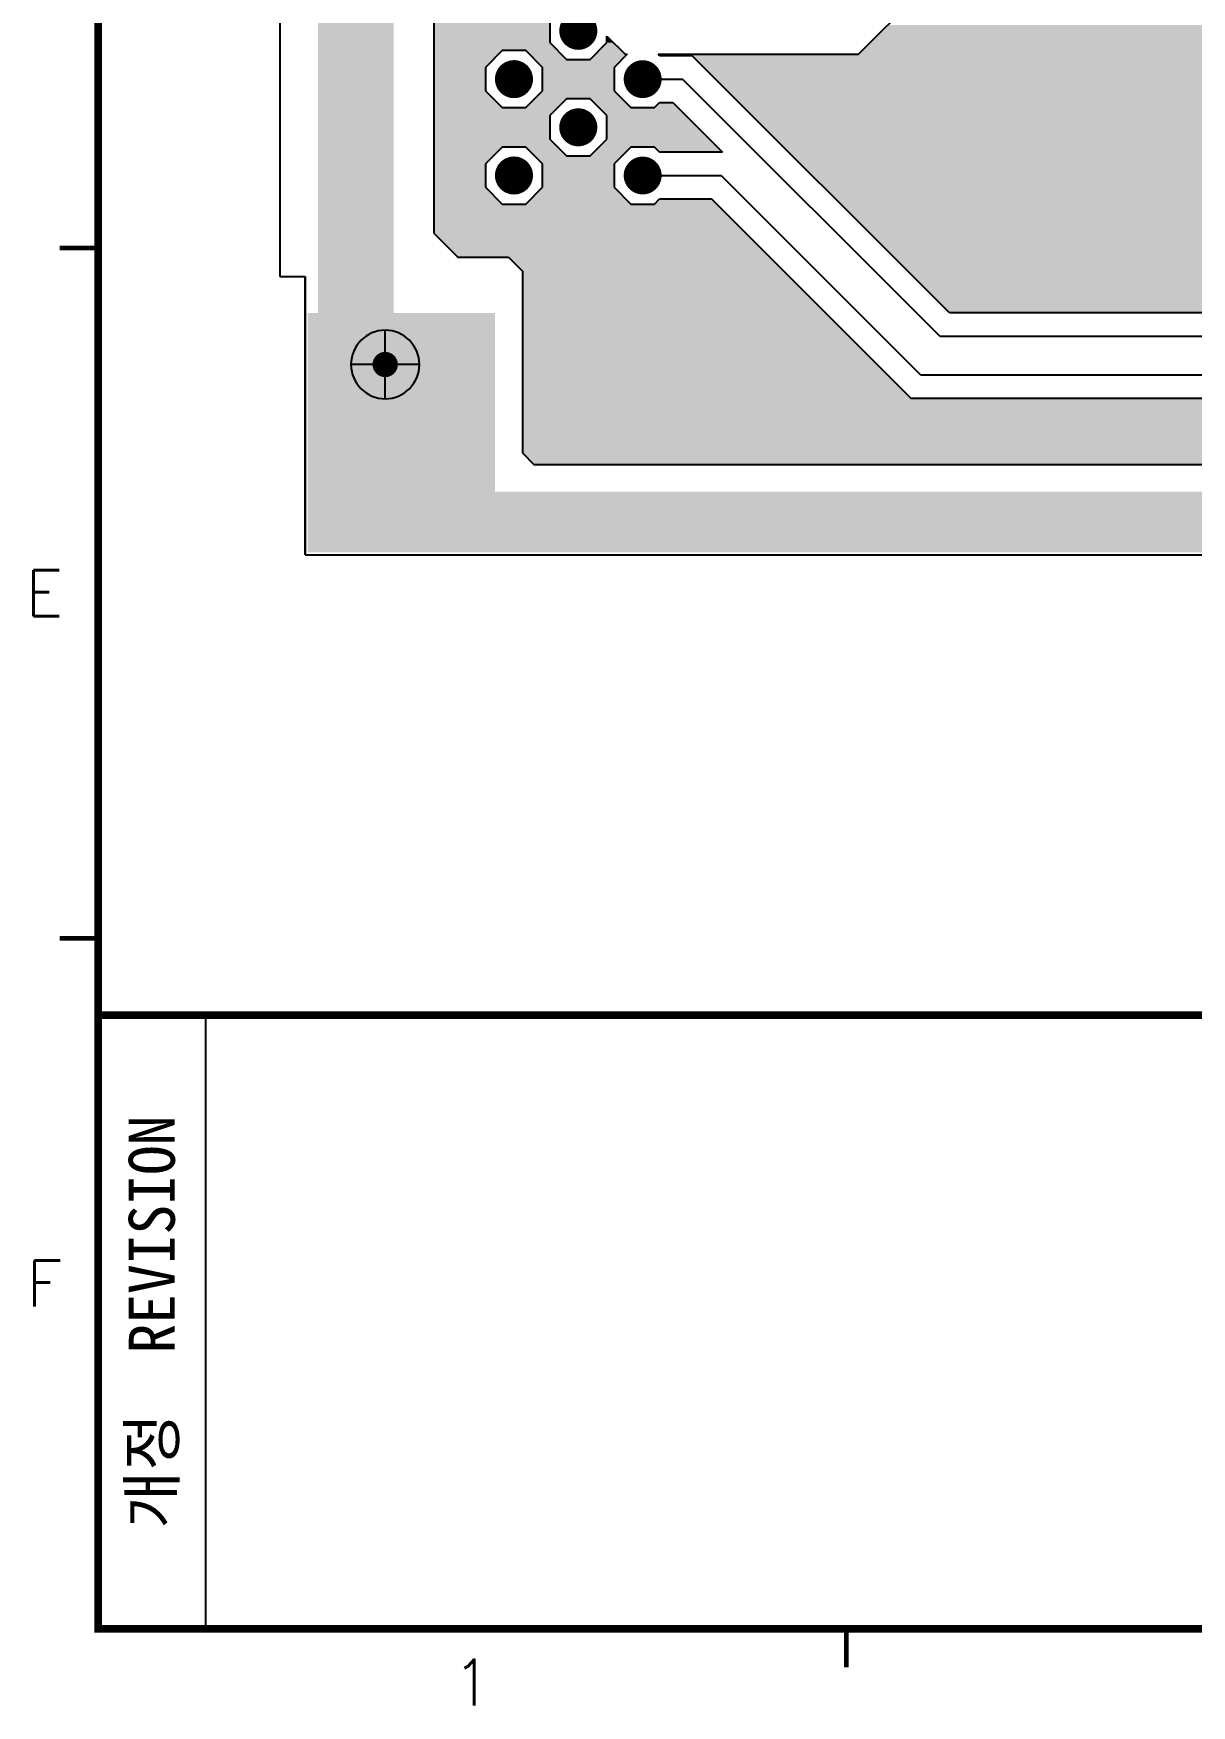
# Model space of a CAD drawing. Extents: x 295 to 953, y 10 to 290.
# Drawn here: x 487.8 to 563.2, y 10 to 119 of the extents above; entities that cross this region are included whole.
import ezdxf
from ezdxf.enums import TextEntityAlignment as Align

# ---------------------------------------------------------------- set-up
doc = ezdxf.new("R2010")
doc.units = 0
doc.header["$LTSCALE"] = 5
doc.header["$MEASUREMENT"] = 0
doc.layers.get('0').update_dxf_attribs({"linetype": 'CONTINUOUS', "lineweight": 25})
for name, color, linetype in [('L1-TOP_GBR', 7, 'CONTINUOUS'), ('SHEET', 3, 'CONTINUOUS'), ('문자', 4, 'CONTINUOUS'), ('테두리', 3, 'CONTINUOUS')]:
    doc.layers.add(name, color=color, linetype=linetype)
doc.styles.get("Standard").update_dxf_attribs({"font": 'simplex.shx'})
doc.styles.add('굴림체', font='')
doc.styles.get('굴림체').set_extended_font_data('GulimChe')

# ---------------------------------------------------------------- blocks, each defined once
blk = doc.blocks.new('C')
at = {"layer": 'SHEET'}
blk.add_line((22, 55), (22, 15), dxfattribs=at)
at = {"layer": '테두리'}
for points, const_width in [([(15, 285), (15, 15), (405, 15), (405, 285), (15, 285)], 0.5), ([(12.5, 105), (15, 105)], 0.3), ([(12.5, 60), (15, 60)], 0.3), ([(15, 55), (405, 55)], 0.5), ([(63.75, 12.5), (63.75, 15)], 0.3)]:
    blk.add_lwpolyline(points, dxfattribs=dict(at, const_width=const_width))
at = {"layer": '문자'}
for s, p in [('E', (11.5, 82.5)), ('F', (11.5, 37.5)), ('1', (39.38, 11.5))]:
    blk.add_text(s, height=3, dxfattribs=at).set_placement(p, align=Align.MIDDLE)
at = {"layer": '문자', "style": '굴림체'}
blk.add_text('개정  REVISION', height=3, rotation=90, dxfattribs=at).set_placement((18.5, 35), align=Align.MIDDLE_CENTER)

msp = doc.modelspace()

# ---------------------------------------------------------------- linework, layer by layer
msp.add_line((491.98, 15), (491.98, 15))
msp.add_line((491.98, 15), (491.98, 15))
for points, const_width in [([(522.65, 119.16, 1), (523.89, 119.16, 1)], 1.24), ([(518.46, 116.01, 1), (519.7, 116.01, 1)], 1.24), ([(526.85, 116.01, 1), (528.08, 116.01, 1)], 1.24), ([(522.65, 112.87, 1), (523.89, 112.87, 1)], 1.24), ([(518.46, 109.73, 1), (519.7, 109.73, 1)], 1.24), ([(526.85, 109.73, 1), (528.08, 109.73, 1)], 1.24), ([(510.28, 97.41, 1), (511.1, 97.41, 1)], 0.825)]:
    msp.add_lwpolyline(points, format="xyb", close=True, dxfattribs=dict(const_width=const_width))
at = {"layer": 'L1-TOP_GBR'}
for p, q in [((503.83, 231.85), (503.83, 103.15)), ((503.83, 231.85), (503.83, 103.15)), ((513.85, 230.86), (513.85, 105.97)), ((541.52, 117.63), (579.24, 155.35)), ((521.42, 119.92), (521.42, 118.39)), ((525.13, 118.82), (526.32, 117.63)), ((525.13, 118.39), (525.13, 118.82)), ((518.31, 117.87), (517.23, 116.78)), ((519.85, 117.87), (518.31, 117.87)), ((520.94, 116.78), (519.85, 117.87)), ((521.42, 118.39), (522.5, 117.3)), ((524.04, 117.3), (525.13, 118.39)), ((517.23, 116.78), (517.23, 115.24)), ((520.94, 115.24), (520.94, 116.78)), ((522.5, 117.3), (524.04, 117.3)), ((526.46, 117.63), (525.61, 116.78)), ((525.61, 116.78), (525.61, 115.24)), ((526.32, 117.63), (526.46, 117.63)), ((528.47, 117.63), (541.52, 117.63)), ((528.56, 117.54), (528.47, 117.63)), ((530.69, 117.54), (528.56, 117.54)), ((547.45, 100.78), (530.69, 117.54)), ((527.46, 116.01), (530.06, 116.01)), ((546.82, 99.25), (530.06, 116.01)), ((517.23, 115.24), (518.31, 114.16)), ((519.85, 114.16), (520.94, 115.24)), ((522.5, 114.72), (521.42, 113.64)), ((524.04, 114.72), (522.5, 114.72)), ((525.13, 113.64), (524.04, 114.72)), ((525.61, 115.24), (526.69, 114.16)), ((528.23, 114.16), (528.56, 114.49)), ((528.56, 114.49), (529.43, 114.49)), ((529.43, 114.49), (532.66, 111.25)), ((518.31, 114.16), (519.85, 114.16)), ((521.42, 113.64), (521.42, 112.1)), ((525.13, 112.1), (525.13, 113.64)), ((526.69, 114.16), (528.23, 114.16)), ((518.31, 111.58), (517.23, 110.49)), ((519.85, 111.58), (518.31, 111.58)), ((520.94, 110.49), (519.85, 111.58)), ((521.42, 112.1), (522.5, 111.01)), ((524.04, 111.01), (525.13, 112.1)), ((526.69, 111.58), (525.61, 110.49)), ((528.23, 111.58), (526.69, 111.58)), ((528.56, 111.25), (528.23, 111.58)), ((532.66, 111.25), (528.56, 111.25)), ((517.23, 110.49), (517.23, 108.96)), ((520.94, 108.96), (520.94, 110.49)), ((522.5, 111.01), (524.04, 111.01)), ((525.61, 110.49), (525.61, 108.96)), ((527.46, 109.73), (532.57, 109.73)), ((545.56, 96.73), (532.57, 109.73)), ((517.23, 108.96), (518.31, 107.87)), ((519.85, 107.87), (520.94, 108.96)), ((525.61, 108.96), (526.69, 107.87)), ((528.23, 107.87), (528.56, 108.2)), ((528.56, 108.2), (531.94, 108.2)), ((531.94, 108.2), (544.93, 95.21)), ((518.31, 107.87), (519.85, 107.87)), ((526.69, 107.87), (528.23, 107.87)), ((513.85, 105.97), (515.43, 104.4)), ((515.43, 104.4), (518.73, 104.4)), ((518.73, 104.4), (519.63, 103.5)), ((503.83, 103.15), (505.48, 103.15)), ((505.48, 85), (505.48, 103.15)), ((505.48, 103.15), (505.48, 85)), ((519.63, 103.5), (519.63, 91.65)), ((830, 100.78), (547.45, 100.78)), ((510.69, 95.18), (510.69, 99.64)), ((546.82, 99.25), (830.63, 99.25)), ((512.92, 97.41), (508.46, 97.41)), ((545.56, 96.73), (831.89, 96.73)), ((544.93, 95.21), (832.52, 95.21)), ((519.63, 91.65), (520.38, 90.9)), ((520.38, 90.9), (860.59, 90.9)), ((505.48, 85), (865.18, 85))]:
    msp.add_line(p, q, dxfattribs=at)
for start, end in [(0, 180), (180, 0)]:
    msp.add_arc((510.69, 97.41), 2.23, start, end, dxfattribs=at)
for points in [[(506.3, 100.76), (506.3, 234.32), (511.25, 100.76), (511.25, 234.32)], [(513.85, 118.39), (513.85, 119.92), (521.42, 118.39), (521.42, 119.92)], [(525.13, 118.39), (525.13, 118.82), (525.57, 118.39), (525.13, 118.82)], [(541.52, 117.63), (543.42, 119.53), (617.84, 117.63), (619.74, 119.53)], [(513.85, 117.87), (513.85, 118.39), (521.93, 117.87), (521.42, 118.39)], [(513.85, 116.78), (513.85, 117.87), (517.23, 116.78), (518.31, 117.87)], [(513.85, 117.87), (513.85, 117.87), (518.31, 117.87), (519.85, 117.87)], [(520.42, 117.3), (519.85, 117.87), (522.5, 117.3), (521.93, 117.87)], [(524.37, 117.63), (525.13, 118.39), (526.32, 117.63), (525.57, 118.39)], [(513.85, 115.24), (513.85, 116.78), (517.23, 115.24), (517.23, 116.78)], [(520.94, 116.78), (520.42, 117.3), (525.61, 116.78), (526.13, 117.3)], [(520.42, 117.3), (520.42, 117.3), (524.04, 117.3), (522.5, 117.3)], [(520.94, 115.24), (520.94, 116.78), (525.61, 115.24), (525.61, 116.78)], [(524.04, 117.3), (524.37, 117.63), (526.13, 117.3), (526.46, 117.63)], [(524.37, 117.63), (524.37, 117.63), (526.46, 117.63), (526.32, 117.63)], [(528.56, 117.54), (528.47, 117.63), (617.75, 117.54), (617.84, 117.63)], [(535.47, 112.76), (530.69, 117.54), (612.98, 112.76), (617.75, 117.54)], [(513.85, 114.16), (513.85, 115.24), (518.31, 114.16), (517.23, 115.24)], [(519.85, 114.16), (520.42, 114.72), (521.93, 114.16), (522.5, 114.72)], [(520.42, 114.72), (520.94, 115.24), (526.13, 114.72), (525.61, 115.24)], [(520.42, 114.72), (520.42, 114.72), (522.5, 114.72), (524.04, 114.72)], [(524.61, 114.16), (524.04, 114.72), (526.69, 114.16), (526.13, 114.72)], [(528.23, 114.16), (528.56, 114.49), (529.76, 114.16), (529.43, 114.49)], [(528.56, 114.49), (528.56, 114.49), (529.43, 114.49), (528.56, 114.49)], [(513.85, 113.64), (513.85, 114.16), (521.42, 113.64), (521.93, 114.16)], [(513.85, 114.16), (513.85, 114.16), (519.85, 114.16), (518.31, 114.16)], [(513.85, 112.1), (513.85, 113.64), (521.42, 112.1), (521.42, 113.64)], [(525.13, 113.64), (524.61, 114.16), (530.27, 113.64), (529.76, 114.16)], [(525.13, 112.1), (525.13, 113.64), (531.81, 112.1), (530.27, 113.64)], [(538.01, 110.21), (535.47, 112.76), (602.7, 110.21), (605.25, 112.76)], [(535.47, 112.76), (535.47, 112.76), (605.25, 112.76), (612.98, 112.76)], [(513.85, 111.58), (513.85, 112.1), (521.93, 111.58), (521.42, 112.1)], [(513.85, 110.49), (513.85, 111.58), (517.23, 110.49), (518.31, 111.58)], [(513.85, 111.58), (513.85, 111.58), (518.31, 111.58), (519.85, 111.58)], [(520.42, 111.01), (519.85, 111.58), (522.5, 111.01), (521.93, 111.58)], [(524.04, 111.01), (524.61, 111.58), (526.13, 111.01), (526.69, 111.58)], [(524.61, 111.58), (525.13, 112.1), (532.33, 111.58), (531.81, 112.1)], [(524.61, 111.58), (524.61, 111.58), (526.69, 111.58), (528.23, 111.58)], [(528.56, 111.25), (528.23, 111.58), (532.66, 111.25), (532.33, 111.58)], [(513.85, 108.96), (513.85, 110.49), (517.23, 108.96), (517.23, 110.49)], [(520.94, 110.49), (520.42, 111.01), (525.61, 110.49), (526.13, 111.01)], [(520.94, 108.96), (520.94, 110.49), (525.61, 108.96), (525.61, 110.49)], [(544.72, 103.51), (538.01, 110.21), (602.7, 103.51), (602.7, 110.21)], [(513.85, 107.87), (513.85, 108.96), (518.31, 107.87), (517.23, 108.96)], [(519.85, 107.87), (520.94, 108.96), (526.69, 107.87), (525.61, 108.96)], [(528.23, 107.87), (528.56, 108.2), (532.27, 107.87), (531.94, 108.2)], [(528.56, 108.2), (528.56, 108.2), (531.94, 108.2), (528.56, 108.2)], [(513.85, 105.97), (513.85, 107.87), (534.17, 105.97), (532.27, 107.87)], [(515.43, 104.4), (513.85, 105.97), (535.74, 104.4), (534.17, 105.97)], [(519.63, 103.5), (518.73, 104.4), (536.64, 103.5), (535.74, 104.4)], [(519.63, 95.21), (519.63, 103.5), (544.93, 95.21), (536.64, 103.5)], [(547.26, 100.96), (544.72, 103.51), (605.25, 100.96), (602.7, 103.51)], [(505.64, 89.12), (505.64, 100.76), (517.85, 89.12), (517.85, 100.76)], [(505.64, 100.76), (505.64, 100.76), (517.85, 100.76), (511.25, 100.76)], [(547.45, 100.78), (547.26, 100.96), (830, 100.78), (830.19, 100.96)], [(519.63, 95.07), (519.63, 95.21), (859.35, 95.07), (859.39, 95.21)], [(519.63, 94.61), (519.63, 95.07), (859.28, 94.61), (859.35, 95.07)], [(519.63, 94.16), (519.63, 94.61), (859.26, 94.16), (859.28, 94.61)], [(519.63, 93.7), (519.63, 94.16), (859.28, 93.7), (859.26, 94.16)], [(519.63, 93.25), (519.63, 93.7), (859.35, 93.25), (859.28, 93.7)], [(519.63, 92.8), (519.63, 93.25), (859.46, 92.8), (859.35, 93.25)], [(519.63, 92.37), (519.63, 92.8), (859.62, 92.37), (859.46, 92.8)], [(519.63, 91.96), (519.63, 92.37), (859.81, 91.96), (859.62, 92.37)], [(519.63, 91.65), (519.63, 91.96), (860, 91.65), (859.81, 91.96)], [(519.71, 91.57), (519.63, 91.65), (860.05, 91.57), (860, 91.65)], [(520.08, 91.2), (519.71, 91.57), (860.32, 91.2), (860.05, 91.57)], [(520.38, 90.9), (520.08, 91.2), (860.59, 90.9), (860.32, 91.2)], [(505.64, 88.38), (505.64, 89.12), (868.31, 88.38), (868.31, 89.12)], [(505.64, 89.12), (505.64, 89.12), (868.31, 89.12), (517.85, 89.12)], [(505.64, 85.17), (505.64, 88.38), (865.1, 85.17), (868.31, 88.38)]]:
    msp.add_solid(points, dxfattribs=at)

# ---------------------------------------------------------------- block references
msp.add_blockref('C', (476.98, 0))

doc.saveas('drawing.dxf')
